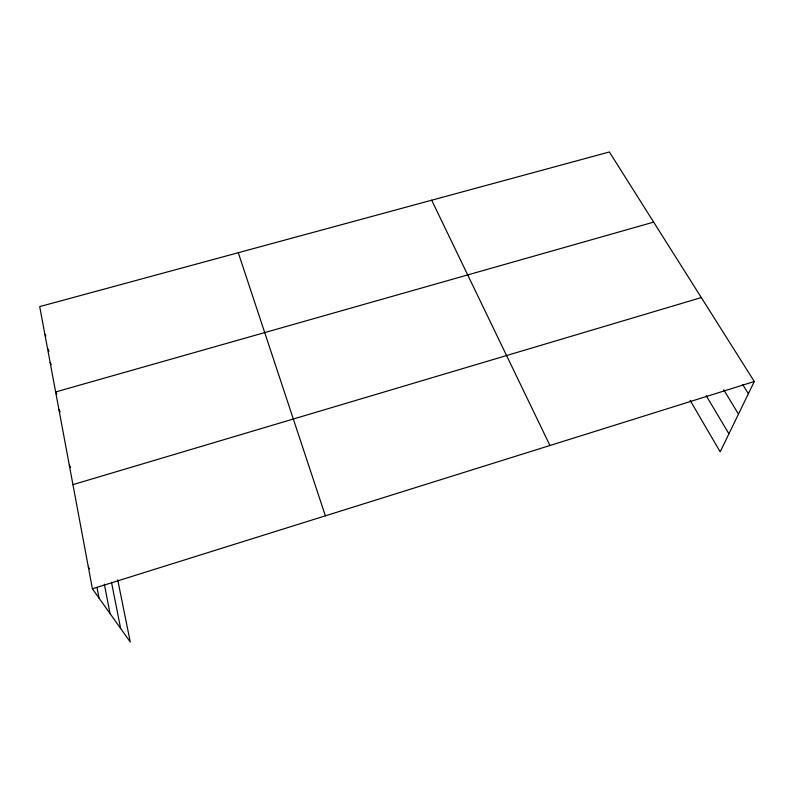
<?xml version="1.0" encoding="UTF-8"?>
<svg xmlns="http://www.w3.org/2000/svg" width="794" height="794" viewBox="0 0 794 794"><rect width="100%" height="100%" fill="white"/><g stroke="black" fill="none" stroke-linecap="round" stroke-linejoin="round"><path stroke-width="1.19" d="M117.72 579.838L130.276 642.018L92.402 588.791L39.7 306.613L609.375 151.982L754.3 381.497L720.178 451.846L690.155 400.414M92.402 588.791L754.3 381.497M72.949 484.628L701.301 297.571M653.661 222.122L55.64 391.958L56.831 394.102M88.313 566.936L89.643 568.861M742.658 384.514L748.375 393.705M723.671 389.745L738.489 414.081M69.326 465.234L70.527 467.229M706.203 395.68L728.922 433.812M58.945 409.664L60.146 411.778M50.131 362.451L51.223 364.466M47.451 348.109L49.079 351.166M44.821 334.026L45.903 336.08M431.678 200.217L549.944 445.494M238.289 252.71L325.371 515.822M111.478 582.24L120.648 628.481M104.332 584.136L110.048 613.583M96.987 587.332L99.032 598.1"/></g></svg>
